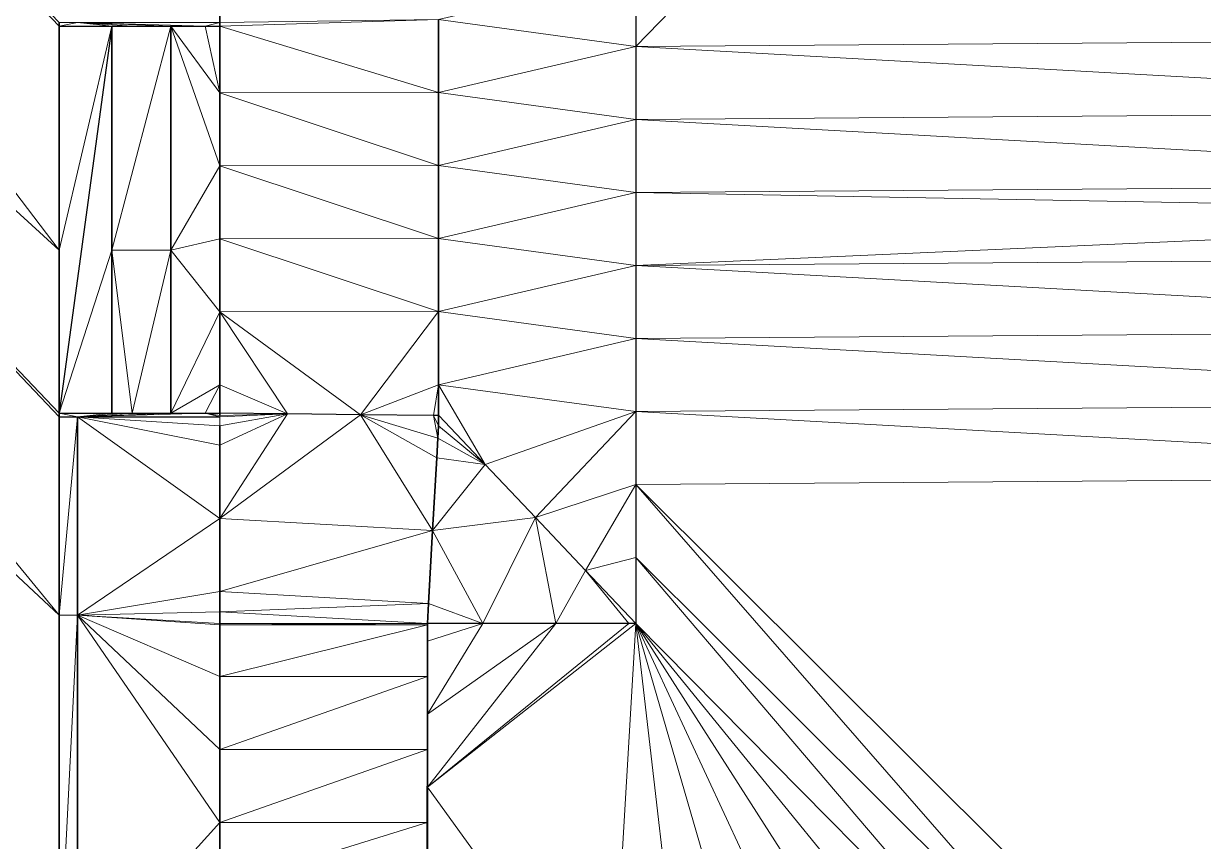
# Model space of a CAD drawing. Header units: metres. Extents: x 246428 to 246884, y 7418966 to 7419490.
# Drawn here: x 246715.28 to 246731.44, y 7419344.11 to 7419355.31 of the extents above; entities that cross this region are included whole.
import ezdxf

# ---------------------------------------------------------------- set-up
doc = ezdxf.new("R2010")
doc.units = ezdxf.units.M
doc.linetypes.add('blank name', pattern=[0])
doc.linetypes.add('HIDDEN', pattern=[9.525, 6.35, -3.175])
doc.layers.add('_12D_UNMAPPED', color=7, linetype='Continuous')
doc.layers.add('GRADELINES', color=250, linetype='HIDDEN', lineweight=25)
doc.layers.add('MISC_PATHS', color=7, linetype='Continuous', lineweight=35)
for name, color, linetype, lineweight, true_color in [('KERB_BACK', 7, 'Continuous', 35, 0x5fd2ff), ('KERB_LINE', 7, 'Continuous', 18, 0xb9b9b9), ('KERB_TOP', 7, 'Continuous', 18, 0xb9b9b9), ('STRUCTURE_RETAINING_WALL', 7, 'Continuous', 35, 0xeb00a5)]:
    doc.layers.add(name, color=color, linetype=linetype, lineweight=lineweight, true_color=true_color)

msp = doc.modelspace()

# ---------------------------------------------------------------- linework, layer by layer
at = {"layer": '_12D_UNMAPPED', "color": 3, "linetype": 'blank name', "lineweight": 0}
for points in [[(246715.767, 7419328.055, 34.725), (246622.898, 7419318.666, 34.002), (246669.359, 7419367.205, 34.673)], [(246672.065, 7419367.205, 34.692), (246715.767, 7419328.055, 34.725), (246669.359, 7419367.205, 34.673)], [(246715.767, 7419328.055, 34.725), (246672.065, 7419367.205, 34.692), (246674.359, 7419367.205, 34.709)], [(246715.767, 7419328.055, 34.725), (246672.065, 7419367.205, 34.692), (246672.065, 7419367.205, 34.692)], [(246715.767, 7419328.055, 34.725), (246674.359, 7419367.205, 34.709), (246679.359, 7419367.205, 34.744)], [(246715.767, 7419332.007, 34.753), (246715.767, 7419328.055, 34.725), (246679.359, 7419367.205, 34.744)], [(246715.767, 7419332.078, 34.753), (246715.767, 7419332.007, 34.753), (246679.359, 7419367.205, 34.744)], [(246715.767, 7419332.078, 34.753), (246715.767, 7419332.078, 34.753), (246679.359, 7419367.205, 34.744)], [(246684.359, 7419367.205, 34.779), (246715.767, 7419332.205, 34.754), (246679.359, 7419367.205, 34.744)], [(246715.767, 7419332.205, 34.754), (246715.767, 7419332.078, 34.753), (246679.359, 7419367.205, 34.744)], [(246684.359, 7419367.205, 34.779), (246715.767, 7419337.205, 34.789), (246715.767, 7419332.205, 34.754)], [(246684.359, 7419367.205, 34.779), (246715.767, 7419337.876, 34.794), (246715.767, 7419337.876, 34.794)], [(246684.359, 7419367.205, 34.779), (246715.767, 7419337.876, 34.794), (246715.767, 7419337.826, 34.794)], [(246715.767, 7419337.876, 34.794), (246684.359, 7419367.205, 34.779), (246689.359, 7419367.205, 34.815)], [(246684.359, 7419367.205, 34.779), (246715.767, 7419337.826, 34.794), (246715.767, 7419337.826, 34.794)], [(246684.359, 7419367.205, 34.779), (246715.767, 7419337.826, 34.794), (246715.767, 7419337.205, 34.789)], [(246715.767, 7419342.205, 34.825), (246689.359, 7419367.205, 34.815), (246694.359, 7419367.205, 34.85)], [(246715.767, 7419341.526, 34.82), (246715.767, 7419341.526, 34.82), (246689.359, 7419367.205, 34.815)], [(246715.767, 7419342.205, 34.825), (246715.767, 7419341.526, 34.82), (246689.359, 7419367.205, 34.815)], [(246715.767, 7419341.526, 34.82), (246715.767, 7419341.476, 34.82), (246689.359, 7419367.205, 34.815)], [(246715.767, 7419341.476, 34.82), (246715.767, 7419341.476, 34.82), (246689.359, 7419367.205, 34.815)], [(246715.767, 7419341.476, 34.82), (246715.767, 7419337.876, 34.794), (246689.359, 7419367.205, 34.815)], [(246715.767, 7419347.205, 34.86), (246715.767, 7419342.205, 34.825), (246694.359, 7419367.205, 34.85)], [(246699.359, 7419367.205, 34.885), (246715.767, 7419347.205, 34.86), (246694.359, 7419367.205, 34.85)], [(246715.767, 7419352.205, 34.895), (246699.359, 7419367.205, 34.885), (246704.359, 7419367.205, 34.921)], [(246699.359, 7419367.205, 34.885), (246715.767, 7419352.205, 34.895), (246715.767, 7419349.969, 34.88)], [(246699.359, 7419367.205, 34.885), (246715.767, 7419349.969, 34.88), (246715.767, 7419349.969, 34.88)], [(246699.359, 7419367.205, 34.885), (246715.767, 7419349.969, 34.88), (246715.767, 7419349.919, 34.879)], [(246699.359, 7419367.205, 34.885), (246715.767, 7419349.919, 34.879), (246715.767, 7419349.919, 34.879)], [(246699.359, 7419367.205, 34.885), (246715.767, 7419349.919, 34.879), (246715.767, 7419347.205, 34.86)], [(246715.767, 7419355.269, 34.917), (246715.767, 7419355.269, 34.917), (246704.359, 7419367.205, 34.921)], [(246715.767, 7419355.269, 34.917), (246715.767, 7419352.205, 34.895), (246704.359, 7419367.205, 34.921)], [(246715.767, 7419355.319, 34.917), (246715.767, 7419355.269, 34.917), (246704.359, 7419367.205, 34.921)], [(246739.566, 7419355.111, 35.67), (246723.667, 7419354.992, 35.67), (246731.739, 7419363.293, 35.67)], [(246723.667, 7419354.992, 35.67), (246723.667, 7419355.992, 35.67), (246731.739, 7419363.293, 35.67)], [(246720.966, 7419355.361, 35.632), (246723.667, 7419355.992, 35.67), (246723.667, 7419354.992, 35.67)], [(246720.966, 7419355.361, 35.632), (246720.966, 7419354.361, 35.631), (246717.967, 7419355.269, 35.572)], [(246720.966, 7419355.361, 35.632), (246717.967, 7419355.269, 35.572), (246717.967, 7419355.319, 35.572)], [(246720.966, 7419354.361, 35.631), (246720.966, 7419355.361, 35.632), (246723.667, 7419354.992, 35.67)], [(246715.767, 7419355.269, 34.917), (246715.767, 7419355.319, 34.917), (246715.768, 7419355.319, 35.417)], [(246716.487, 7419355.269, 34.917), (246715.767, 7419355.269, 34.917), (246716.018, 7419355.319, 35.417)], [(246715.767, 7419355.269, 34.917), (246715.768, 7419355.319, 35.417), (246716.018, 7419355.319, 35.417)], [(246715.767, 7419349.969, 34.88), (246715.767, 7419352.205, 34.895), (246716.487, 7419355.269, 34.917)], [(246715.767, 7419349.969, 34.88), (246716.487, 7419355.269, 34.917), (246716.487, 7419352.205, 34.904)], [(246715.767, 7419352.205, 34.895), (246715.767, 7419355.269, 34.917), (246716.487, 7419355.269, 34.917)], [(246715.767, 7419355.269, 34.917), (246715.767, 7419355.269, 34.917), (246716.487, 7419355.269, 34.917)], [(246715.767, 7419349.969, 34.88), (246715.767, 7419349.969, 34.88), (246716.487, 7419355.269, 34.917)], [(246716.487, 7419355.269, 34.917), (246715.767, 7419355.269, 34.917), (246716.487, 7419355.269, 34.917)], [(246717.297, 7419355.269, 35.558), (246716.018, 7419355.319, 35.417), (246717.767, 7419355.269, 35.568)], [(246716.487, 7419355.269, 34.917), (246716.018, 7419355.319, 35.417), (246716.767, 7419355.269, 35.139)], [(246716.767, 7419355.269, 35.139), (246716.018, 7419355.319, 35.417), (246717.297, 7419355.269, 35.558)], [(246717.767, 7419355.269, 35.568), (246716.018, 7419355.319, 35.417), (246717.967, 7419355.319, 35.572)], [(246716.487, 7419355.269, 34.917), (246716.487, 7419355.269, 34.917), (246716.767, 7419355.269, 35.139)], [(246717.297, 7419355.269, 35.558), (246716.487, 7419355.269, 34.917), (246716.767, 7419355.269, 35.139)], [(246716.487, 7419352.205, 34.904), (246716.487, 7419355.269, 34.917), (246717.297, 7419355.269, 35.558)], [(246717.297, 7419352.205, 35.558), (246716.487, 7419352.205, 34.904), (246717.297, 7419355.269, 35.558)], [(246717.297, 7419355.269, 35.558), (246716.767, 7419355.269, 35.139), (246717.297, 7419355.269, 35.558)], [(246717.297, 7419355.269, 35.558), (246717.967, 7419354.36, 35.572), (246717.967, 7419353.36, 35.571)], [(246717.297, 7419355.269, 35.558), (246717.297, 7419355.269, 35.558), (246717.767, 7419355.269, 35.568)], [(246717.297, 7419355.269, 35.558), (246717.967, 7419353.36, 35.571), (246717.297, 7419352.205, 35.558)], [(246717.967, 7419354.36, 35.572), (246717.297, 7419355.269, 35.558), (246717.767, 7419355.269, 35.568)], [(246717.967, 7419355.269, 35.572), (246717.767, 7419355.269, 35.568), (246717.967, 7419355.319, 35.572)], [(246717.967, 7419354.36, 35.572), (246717.767, 7419355.269, 35.568), (246717.967, 7419355.269, 35.572)], [(246720.966, 7419354.361, 35.631), (246717.967, 7419354.36, 35.572), (246717.967, 7419355.269, 35.572)], [(246739.568, 7419354.111, 35.67), (246723.667, 7419354.992, 35.67), (246739.566, 7419355.111, 35.67)], [(246720.966, 7419354.361, 35.631), (246723.667, 7419354.992, 35.67), (246723.667, 7419353.992, 35.67)], [(246723.667, 7419353.992, 35.67), (246723.667, 7419354.992, 35.67), (246739.568, 7419354.111, 35.67)], [(246720.966, 7419354.361, 35.631), (246720.966, 7419353.361, 35.631), (246717.967, 7419354.36, 35.572)], [(246717.967, 7419354.36, 35.572), (246720.966, 7419353.361, 35.631), (246717.967, 7419353.36, 35.571)], [(246720.966, 7419353.361, 35.631), (246720.966, 7419354.361, 35.631), (246723.667, 7419353.992, 35.67)], [(246739.569, 7419353.111, 35.67), (246723.667, 7419353.992, 35.67), (246739.568, 7419354.111, 35.67)], [(246720.966, 7419353.361, 35.631), (246723.667, 7419353.992, 35.67), (246723.667, 7419352.992, 35.67)], [(246723.667, 7419352.992, 35.67), (246723.667, 7419353.992, 35.67), (246739.569, 7419353.111, 35.67)], [(246717.297, 7419352.205, 35.558), (246717.967, 7419353.36, 35.571), (246717.967, 7419352.36, 35.571)], [(246720.966, 7419353.361, 35.631), (246720.966, 7419352.361, 35.631), (246717.967, 7419353.36, 35.571)], [(246717.967, 7419353.36, 35.571), (246720.966, 7419352.361, 35.631), (246717.967, 7419352.36, 35.571)], [(246720.966, 7419352.361, 35.631), (246720.966, 7419353.361, 35.631), (246723.667, 7419352.992, 35.67)], [(246723.667, 7419352.992, 35.67), (246739.569, 7419353.111, 35.67), (246739.569, 7419352.699, 35.67)], [(246720.966, 7419352.361, 35.631), (246723.667, 7419352.992, 35.67), (246723.667, 7419351.992, 35.67)], [(246723.667, 7419351.992, 35.67), (246723.667, 7419352.992, 35.67), (246739.569, 7419352.699, 35.67)], [(246739.57, 7419352.111, 35.67), (246723.667, 7419351.992, 35.67), (246739.569, 7419352.699, 35.67)], [(246717.297, 7419352.205, 35.558), (246717.967, 7419352.36, 35.571), (246717.967, 7419351.36, 35.571)], [(246720.966, 7419352.361, 35.631), (246720.966, 7419351.361, 35.631), (246717.967, 7419352.36, 35.571)], [(246717.967, 7419352.36, 35.571), (246720.966, 7419351.361, 35.631), (246717.967, 7419351.36, 35.571)], [(246720.966, 7419351.361, 35.631), (246720.966, 7419352.361, 35.631), (246723.667, 7419351.992, 35.67)], [(246715.767, 7419349.969, 34.88), (246716.487, 7419352.205, 34.904), (246716.487, 7419349.969, 34.894)], [(246716.487, 7419349.969, 34.894), (246716.487, 7419352.205, 34.904), (246716.767, 7419349.969, 35.124)], [(246716.487, 7419352.205, 34.904), (246717.297, 7419352.205, 35.558), (246716.767, 7419349.969, 35.124)], [(246717.297, 7419352.205, 35.558), (246717.297, 7419349.969, 35.558), (246716.767, 7419349.969, 35.124)], [(246717.297, 7419349.969, 35.558), (246717.297, 7419352.205, 35.558), (246717.967, 7419351.36, 35.571)], [(246720.966, 7419351.361, 35.631), (246723.667, 7419351.992, 35.67), (246723.667, 7419350.992, 35.67)], [(246739.571, 7419351.111, 35.67), (246723.667, 7419351.992, 35.67), (246739.57, 7419352.111, 35.67)], [(246723.667, 7419350.992, 35.67), (246723.667, 7419351.992, 35.67), (246739.571, 7419351.111, 35.67)], [(246717.297, 7419349.969, 35.558), (246717.967, 7419351.36, 35.571), (246717.967, 7419350.36, 35.571)], [(246717.967, 7419351.36, 35.571), (246720.966, 7419351.361, 35.631), (246719.894, 7419349.95, 35.61)], [(246717.967, 7419351.36, 35.571), (246719.894, 7419349.95, 35.61), (246718.894, 7419349.96, 35.59)], [(246717.967, 7419350.36, 35.571), (246717.967, 7419351.36, 35.571), (246718.894, 7419349.96, 35.59)], [(246720.966, 7419351.361, 35.631), (246720.966, 7419350.361, 35.631), (246719.894, 7419349.95, 35.61)], [(246720.966, 7419350.361, 35.631), (246720.966, 7419351.361, 35.631), (246723.667, 7419350.992, 35.67)], [(246720.966, 7419350.361, 35.631), (246723.667, 7419350.992, 35.67), (246723.667, 7419349.992, 35.67)], [(246739.572, 7419350.111, 35.67), (246723.667, 7419350.992, 35.67), (246739.571, 7419351.111, 35.67)], [(246723.667, 7419349.992, 35.67), (246723.667, 7419350.992, 35.67), (246739.572, 7419350.111, 35.67)], [(246717.297, 7419349.969, 35.558), (246717.967, 7419350.36, 35.571), (246717.767, 7419349.969, 35.567)], [(246717.967, 7419349.969, 35.571), (246717.767, 7419349.969, 35.567), (246717.967, 7419350.36, 35.571)], [(246717.967, 7419350.36, 35.571), (246718.894, 7419349.96, 35.59), (246717.967, 7419349.969, 35.571)], [(246720.966, 7419350.361, 35.631), (246720.894, 7419349.94, 35.629), (246719.894, 7419349.95, 35.61)], [(246720.966, 7419350.361, 35.631), (246720.966, 7419349.939, 35.631), (246720.894, 7419349.94, 35.629)], [(246720.966, 7419350.361, 35.631), (246723.667, 7419349.992, 35.67), (246721.604, 7419349.266, 35.64)], [(246720.966, 7419349.939, 35.631), (246720.966, 7419350.361, 35.631), (246720.967, 7419349.939, 35.631)], [(246720.966, 7419350.361, 35.631), (246721.604, 7419349.266, 35.64), (246720.967, 7419349.939, 35.631)], [(246739.573, 7419349.111, 35.67), (246723.667, 7419349.992, 35.67), (246739.572, 7419350.111, 35.67)], [(246715.767, 7419349.969, 34.88), (246716.487, 7419349.969, 34.894), (246716.487, 7419349.969, 34.894)], [(246715.768, 7419349.919, 35.379), (246715.767, 7419349.969, 34.88), (246716.018, 7419349.919, 35.379)], [(246715.767, 7419349.919, 34.879), (246715.767, 7419349.969, 34.88), (246715.768, 7419349.919, 35.379)], [(246716.018, 7419349.919, 35.379), (246715.767, 7419349.969, 34.88), (246716.487, 7419349.969, 34.894)], [(246715.767, 7419347.205, 34.86), (246715.767, 7419349.919, 34.879), (246715.768, 7419349.919, 35.379)], [(246715.767, 7419349.919, 34.879), (246715.767, 7419349.919, 34.879), (246715.768, 7419349.919, 35.379)], [(246715.767, 7419347.205, 34.86), (246715.768, 7419349.919, 35.379), (246715.768, 7419347.205, 35.36)], [(246715.768, 7419347.205, 35.36), (246716.018, 7419349.919, 35.379), (246716.018, 7419347.205, 35.36)], [(246715.768, 7419347.205, 35.36), (246715.768, 7419349.919, 35.379), (246716.018, 7419349.919, 35.379)], [(246717.297, 7419349.969, 35.558), (246716.018, 7419349.919, 35.379), (246716.767, 7419349.969, 35.124)], [(246716.767, 7419349.969, 35.124), (246716.018, 7419349.919, 35.379), (246716.487, 7419349.969, 34.894)], [(246717.767, 7419349.969, 35.567), (246716.018, 7419349.919, 35.379), (246717.297, 7419349.969, 35.558)], [(246717.967, 7419349.919, 35.575), (246716.018, 7419349.919, 35.379), (246717.767, 7419349.969, 35.567)], [(246717.967, 7419349.798, 35.575), (246717.967, 7419349.531, 35.579), (246716.018, 7419349.919, 35.379)], [(246717.967, 7419349.531, 35.579), (246717.967, 7419348.529, 35.594), (246716.018, 7419349.919, 35.379)], [(246717.967, 7419349.798, 35.575), (246716.018, 7419349.919, 35.379), (246717.967, 7419349.919, 35.575)], [(246717.967, 7419348.529, 35.594), (246716.018, 7419347.205, 35.36), (246716.018, 7419349.919, 35.379)], [(246716.487, 7419349.969, 34.894), (246716.487, 7419349.969, 34.894), (246716.767, 7419349.969, 35.124)], [(246716.767, 7419349.969, 35.124), (246717.297, 7419349.969, 35.558), (246717.297, 7419349.969, 35.558)], [(246717.297, 7419349.969, 35.558), (246717.297, 7419349.969, 35.558), (246717.767, 7419349.969, 35.567)], [(246717.967, 7419349.969, 35.571), (246717.967, 7419349.939, 35.571), (246717.767, 7419349.969, 35.567)], [(246717.767, 7419349.969, 35.567), (246717.967, 7419349.939, 35.571), (246717.967, 7419349.919, 35.575)], [(246717.967, 7419349.939, 35.571), (246717.967, 7419349.939, 35.571), (246717.767, 7419349.969, 35.567)], [(246717.967, 7419349.969, 35.571), (246717.767, 7419349.969, 35.567), (246717.967, 7419349.969, 35.571)], [(246718.894, 7419349.96, 35.59), (246717.967, 7419349.969, 35.571), (246717.967, 7419349.969, 35.571)], [(246718.894, 7419349.96, 35.59), (246717.967, 7419349.939, 35.571), (246717.967, 7419349.969, 35.571)], [(246719.894, 7419349.95, 35.61), (246717.967, 7419348.529, 35.594), (246718.894, 7419349.96, 35.59)], [(246717.967, 7419348.529, 35.594), (246717.967, 7419349.531, 35.579), (246718.894, 7419349.96, 35.59)], [(246717.967, 7419349.531, 35.579), (246717.967, 7419349.798, 35.575), (246718.894, 7419349.96, 35.59)], [(246717.967, 7419349.939, 35.571), (246717.967, 7419349.939, 35.571), (246718.894, 7419349.96, 35.59)], [(246717.967, 7419349.939, 35.571), (246718.894, 7419349.96, 35.59), (246717.967, 7419349.919, 35.575)], [(246718.894, 7419349.96, 35.59), (246717.967, 7419349.798, 35.575), (246717.967, 7419349.919, 35.575)], [(246720.884, 7419348.363, 35.652), (246717.967, 7419348.529, 35.594), (246719.894, 7419349.95, 35.61)], [(246720.941, 7419349.361, 35.639), (246720.884, 7419348.363, 35.652), (246719.894, 7419349.95, 35.61)], [(246720.957, 7419349.627, 35.635), (246720.941, 7419349.361, 35.639), (246719.894, 7419349.95, 35.61)], [(246720.894, 7419349.94, 35.629), (246720.957, 7419349.627, 35.635), (246719.894, 7419349.95, 35.61)], [(246720.957, 7419349.627, 35.635), (246720.957, 7419349.627, 35.635), (246719.894, 7419349.95, 35.61)], [(246720.966, 7419349.798, 35.633), (246720.957, 7419349.627, 35.635), (246720.894, 7419349.94, 35.629)], [(246720.966, 7419349.939, 35.631), (246720.966, 7419349.939, 35.631), (246720.894, 7419349.94, 35.629)], [(246720.966, 7419349.939, 35.631), (246720.966, 7419349.798, 35.633), (246720.894, 7419349.94, 35.629)], [(246720.966, 7419349.939, 35.631), (246720.966, 7419349.939, 35.631), (246720.894, 7419349.94, 35.629)], [(246720.966, 7419349.939, 35.631), (246720.967, 7419349.939, 35.631), (246720.966, 7419349.798, 35.633)], [(246720.966, 7419349.939, 35.631), (246720.966, 7419349.939, 35.631), (246720.967, 7419349.939, 35.631)], [(246720.966, 7419349.939, 35.631), (246720.966, 7419349.939, 35.631), (246720.967, 7419349.939, 35.631)], [(246721.604, 7419349.266, 35.64), (246720.966, 7419349.798, 35.633), (246720.967, 7419349.939, 35.631)], [(246723.667, 7419349.992, 35.67), (246722.292, 7419348.54, 35.65), (246721.604, 7419349.266, 35.64)], [(246723.667, 7419349.992, 35.67), (246723.667, 7419348.992, 35.67), (246722.292, 7419348.54, 35.65)], [(246723.667, 7419348.992, 35.67), (246723.667, 7419349.992, 35.67), (246739.573, 7419349.111, 35.67)], [(246720.957, 7419349.627, 35.635), (246720.966, 7419349.798, 35.633), (246721.604, 7419349.266, 35.64)], [(246720.941, 7419349.361, 35.639), (246720.957, 7419349.627, 35.635), (246721.604, 7419349.266, 35.64)], [(246720.957, 7419349.627, 35.635), (246720.957, 7419349.627, 35.635), (246721.604, 7419349.266, 35.64)], [(246720.884, 7419348.363, 35.652), (246720.941, 7419349.361, 35.639), (246721.604, 7419349.266, 35.64)], [(246722.292, 7419348.54, 35.65), (246720.884, 7419348.363, 35.652), (246721.604, 7419349.266, 35.64)], [(246731.329, 7419341.364, 35.67), (246723.667, 7419348.992, 35.67), (246739.573, 7419349.111, 35.67)], [(246732.329, 7419341.364, 35.67), (246731.329, 7419341.364, 35.67), (246739.573, 7419349.111, 35.67)], [(246723.667, 7419348.992, 35.67), (246722.98, 7419347.814, 35.66), (246722.292, 7419348.54, 35.65)], [(246723.667, 7419348.992, 35.67), (246723.667, 7419347.992, 35.67), (246722.98, 7419347.814, 35.66)], [(246731.329, 7419341.364, 35.67), (246730.329, 7419341.364, 35.67), (246723.667, 7419348.992, 35.67)], [(246723.667, 7419348.992, 35.67), (246730.329, 7419341.364, 35.67), (246723.667, 7419347.992, 35.67)], [(246716.018, 7419347.205, 35.36), (246717.967, 7419348.529, 35.594), (246717.967, 7419347.528, 35.609)], [(246717.967, 7419348.529, 35.594), (246720.884, 7419348.363, 35.652), (246717.967, 7419347.528, 35.609)], [(246721.572, 7419347.088, 35.67), (246720.884, 7419348.363, 35.652), (246722.292, 7419348.54, 35.65)], [(246722.572, 7419347.088, 35.67), (246721.572, 7419347.088, 35.67), (246722.292, 7419348.54, 35.65)], [(246722.98, 7419347.814, 35.66), (246722.572, 7419347.088, 35.67), (246722.292, 7419348.54, 35.65)], [(246720.884, 7419348.363, 35.652), (246720.827, 7419347.365, 35.666), (246717.967, 7419347.528, 35.609)], [(246720.827, 7419347.365, 35.666), (246720.884, 7419348.363, 35.652), (246721.572, 7419347.088, 35.67)], [(246723.667, 7419347.992, 35.67), (246723.667, 7419347.088, 35.67), (246722.98, 7419347.814, 35.66)], [(246723.667, 7419347.992, 35.67), (246729.329, 7419341.364, 35.67), (246723.667, 7419347.088, 35.67)], [(246723.667, 7419347.992, 35.67), (246730.329, 7419341.364, 35.67), (246729.329, 7419341.364, 35.67)], [(246723.572, 7419347.088, 35.67), (246722.572, 7419347.088, 35.67), (246722.98, 7419347.814, 35.66)], [(246722.98, 7419347.814, 35.66), (246723.667, 7419347.088, 35.67), (246723.572, 7419347.088, 35.67)], [(246716.018, 7419347.205, 35.36), (246717.967, 7419347.528, 35.609), (246717.967, 7419347.25, 35.613)], [(246717.967, 7419347.528, 35.609), (246720.827, 7419347.365, 35.666), (246717.967, 7419347.25, 35.613)], [(246720.827, 7419347.365, 35.666), (246720.812, 7419347.088, 35.67), (246717.967, 7419347.25, 35.613)], [(246720.812, 7419347.088, 35.67), (246720.827, 7419347.365, 35.666), (246720.813, 7419347.088, 35.67)], [(246720.827, 7419347.365, 35.666), (246721.572, 7419347.088, 35.67), (246720.813, 7419347.088, 35.67)], [(246715.768, 7419342.205, 35.325), (246715.767, 7419342.205, 34.825), (246715.768, 7419347.205, 35.36)], [(246715.767, 7419342.205, 34.825), (246715.767, 7419347.205, 34.86), (246715.768, 7419347.205, 35.36)], [(246715.768, 7419342.205, 35.325), (246715.768, 7419347.205, 35.36), (246716.018, 7419347.205, 35.36)], [(246716.018, 7419342.205, 35.325), (246715.768, 7419342.205, 35.325), (246716.018, 7419347.205, 35.36)], [(246716.018, 7419347.205, 35.36), (246717.967, 7419347.25, 35.613), (246717.967, 7419347.088, 35.613)], [(246716.018, 7419347.205, 35.36), (246717.967, 7419346.365, 35.613), (246717.967, 7419345.365, 35.613)], [(246717.967, 7419344.365, 35.613), (246716.018, 7419342.205, 35.325), (246716.018, 7419347.205, 35.36)], [(246716.018, 7419347.205, 35.36), (246717.967, 7419347.088, 35.613), (246717.967, 7419347.074, 35.613)], [(246716.018, 7419347.205, 35.36), (246717.967, 7419347.074, 35.613), (246717.967, 7419346.365, 35.613)], [(246717.967, 7419344.365, 35.613), (246716.018, 7419347.205, 35.36), (246717.967, 7419345.365, 35.613)], [(246717.967, 7419347.25, 35.613), (246720.812, 7419347.088, 35.67), (246717.967, 7419347.088, 35.613)], [(246720.812, 7419347.088, 35.67), (246720.812, 7419347.074, 35.67), (246717.967, 7419347.074, 35.613)], [(246717.967, 7419347.088, 35.613), (246720.812, 7419347.088, 35.67), (246717.967, 7419347.074, 35.613)], [(246717.967, 7419346.365, 35.613), (246717.967, 7419347.074, 35.613), (246720.812, 7419347.074, 35.67)], [(246720.812, 7419346.365, 35.67), (246717.967, 7419346.365, 35.613), (246720.812, 7419347.074, 35.67)], [(246720.812, 7419347.074, 35.67), (246720.812, 7419347.088, 35.67), (246720.813, 7419347.088, 35.67)], [(246720.812, 7419347.074, 35.67), (246720.813, 7419347.088, 35.67), (246720.813, 7419346.847, 35.67)], [(246720.812, 7419346.365, 35.67), (246720.812, 7419347.074, 35.67), (246720.813, 7419346.847, 35.67)], [(246723.667, 7419347.088, 35.67), (246723.329, 7419341.364, 35.67), (246720.813, 7419344.847, 35.67)], [(246721.572, 7419347.088, 35.67), (246720.813, 7419346.847, 35.67), (246720.813, 7419347.088, 35.67)], [(246721.572, 7419347.088, 35.67), (246720.813, 7419345.847, 35.67), (246720.813, 7419346.847, 35.67)], [(246721.572, 7419347.088, 35.67), (246722.572, 7419347.088, 35.67), (246720.813, 7419345.847, 35.67)], [(246722.572, 7419347.088, 35.67), (246720.813, 7419344.847, 35.67), (246720.813, 7419345.847, 35.67)], [(246722.572, 7419347.088, 35.67), (246723.572, 7419347.088, 35.67), (246720.813, 7419344.847, 35.67)], [(246723.572, 7419347.088, 35.67), (246723.667, 7419347.088, 35.67), (246720.813, 7419344.847, 35.67)], [(246724.329, 7419341.364, 35.67), (246723.329, 7419341.364, 35.67), (246723.667, 7419347.088, 35.67)], [(246727.329, 7419341.364, 35.67), (246726.329, 7419341.364, 35.67), (246723.667, 7419347.088, 35.67)], [(246728.329, 7419341.364, 35.67), (246727.329, 7419341.364, 35.67), (246723.667, 7419347.088, 35.67)], [(246729.329, 7419341.364, 35.67), (246728.329, 7419341.364, 35.67), (246723.667, 7419347.088, 35.67)], [(246726.329, 7419341.364, 35.67), (246725.329, 7419341.364, 35.67), (246723.667, 7419347.088, 35.67)], [(246725.329, 7419341.364, 35.67), (246724.329, 7419341.364, 35.67), (246723.667, 7419347.088, 35.67)], [(246720.812, 7419346.365, 35.67), (246720.813, 7419346.847, 35.67), (246720.813, 7419345.847, 35.67)], [(246717.967, 7419345.365, 35.613), (246717.967, 7419346.365, 35.613), (246720.812, 7419346.365, 35.67)], [(246720.812, 7419345.365, 35.67), (246717.967, 7419345.365, 35.613), (246720.812, 7419346.365, 35.67)], [(246720.812, 7419345.365, 35.67), (246720.812, 7419346.365, 35.67), (246720.813, 7419345.847, 35.67)], [(246720.812, 7419345.365, 35.67), (246720.813, 7419345.847, 35.67), (246720.813, 7419344.847, 35.67)], [(246717.967, 7419344.365, 35.613), (246717.967, 7419345.365, 35.613), (246720.812, 7419345.365, 35.67)], [(246720.811, 7419344.365, 35.67), (246717.967, 7419344.365, 35.613), (246720.812, 7419345.365, 35.67)], [(246720.811, 7419344.365, 35.67), (246720.812, 7419345.365, 35.67), (246720.813, 7419344.847, 35.67)], [(246720.811, 7419344.365, 35.67), (246720.813, 7419344.847, 35.67), (246720.813, 7419343.847, 35.67)], [(246723.329, 7419341.364, 35.67), (246720.813, 7419343.847, 35.67), (246720.813, 7419344.847, 35.67)], [(246716.018, 7419342.205, 35.325), (246717.967, 7419344.365, 35.613), (246717.967, 7419343.482, 35.613)], [(246720.811, 7419343.482, 35.67), (246717.967, 7419343.482, 35.613), (246720.811, 7419344.365, 35.67)], [(246717.967, 7419343.482, 35.613), (246717.967, 7419344.365, 35.613), (246720.811, 7419344.365, 35.67)], [(246720.811, 7419343.482, 35.67), (246720.811, 7419344.365, 35.67), (246720.813, 7419343.847, 35.67)]]:
    msp.add_3dface(points, dxfattribs=at)
at = {"layer": 'GRADELINES'}
for points in [[(246723.667, 7419355.992, 35.67), (246723.667, 7419354.992, 35.67), (246723.667, 7419353.992, 35.67), (246723.667, 7419352.992, 35.67), (246723.667, 7419351.992, 35.67), (246723.667, 7419350.992, 35.67), (246723.667, 7419349.992, 35.67), (246723.667, 7419348.992, 35.67), (246723.667, 7419347.992, 35.67), (246723.667, 7419347.088, 35.67), (246723.667, 7419347.088, 35.67), (246723.572, 7419347.088, 35.67), (246722.572, 7419347.088, 35.67), (246721.572, 7419347.088, 35.67), (246720.813, 7419347.088, 35.67), (246720.813, 7419347.088, 35.67), (246720.813, 7419346.847, 35.67), (246720.813, 7419345.847, 35.67), (246720.813, 7419344.847, 35.67), (246720.813, 7419343.847, 35.67)], [(246715.767, 7419355.269, 34.917), (246716.487, 7419355.269, 34.917), (246716.487, 7419355.269, 34.917), (246716.767, 7419355.269, 35.139), (246717.297, 7419355.269, 35.558), (246717.297, 7419355.269, 35.558), (246717.767, 7419355.269, 35.568), (246717.967, 7419355.269, 35.572)], [(246716.487, 7419355.269, 34.917), (246715.767, 7419349.969, 34.88)], [(246715.767, 7419349.969, 34.88), (246716.487, 7419349.969, 34.894), (246716.487, 7419349.969, 34.894), (246716.767, 7419349.969, 35.124), (246717.297, 7419349.969, 35.558), (246717.297, 7419349.969, 35.558), (246717.767, 7419349.969, 35.567), (246717.967, 7419349.969, 35.571)], [(246715.767, 7419349.919, 34.879), (246715.768, 7419349.919, 35.379), (246716.018, 7419349.919, 35.379), (246717.967, 7419349.919, 35.575)], [(246723.667, 7419347.088, 35.67), (246722.98, 7419347.814, 35.66), (246722.292, 7419348.54, 35.65), (246721.604, 7419349.266, 35.64), (246720.967, 7419349.939, 35.631), (246720.967, 7419349.939, 35.631), (246720.966, 7419349.939, 35.631), (246720.966, 7419349.939, 35.631), (246720.894, 7419349.94, 35.629), (246719.894, 7419349.95, 35.61), (246718.894, 7419349.96, 35.59), (246717.967, 7419349.969, 35.571)]]:
    msp.add_polyline3d(points, dxfattribs=at)
at = {"layer": 'KERB_BACK'}
msp.add_polyline3d([(246715.767, 7419355.319, 34.917), (246715.767, 7419355.269, 34.917), (246715.767, 7419355.269, 34.917), (246715.767, 7419352.205, 34.895), (246715.767, 7419349.969, 34.88), (246715.767, 7419349.969, 34.88), (246715.767, 7419349.919, 34.879), (246715.767, 7419349.919, 34.879), (246715.767, 7419347.205, 34.86), (246715.767, 7419342.205, 34.825)], dxfattribs=at)
at = {"layer": 'KERB_LINE'}
msp.add_polyline3d([(246715.767, 7419355.319, 34.917), (246715.767, 7419355.269, 34.917), (246715.767, 7419355.269, 34.917), (246715.767, 7419352.205, 34.895), (246715.767, 7419349.969, 34.88), (246715.767, 7419349.969, 34.88), (246715.767, 7419349.919, 34.879), (246715.767, 7419349.919, 34.879), (246715.767, 7419347.205, 34.86), (246715.767, 7419342.205, 34.825)], dxfattribs=at)
at = {"layer": 'KERB_TOP'}
msp.add_polyline3d([(246715.767, 7419355.319, 34.917), (246715.767, 7419355.269, 34.917), (246715.767, 7419355.269, 34.917), (246715.767, 7419352.205, 34.895), (246715.767, 7419349.969, 34.88), (246715.767, 7419349.969, 34.88), (246715.767, 7419349.919, 34.879), (246715.767, 7419349.919, 34.879), (246715.767, 7419347.205, 34.86), (246715.767, 7419342.205, 34.825)], dxfattribs=at)
at = {"layer": 'MISC_PATHS'}
for points in [[(246717.967, 7419364.624, 35.414), (246717.967, 7419364.36, 35.423), (246717.967, 7419363.36, 35.453), (246717.967, 7419362.624, 35.476), (246717.967, 7419362.624, 35.476), (246717.967, 7419362.36, 35.488), (246717.967, 7419361.36, 35.534), (246717.967, 7419360.36, 35.58), (246717.967, 7419359.704, 35.61), (246717.967, 7419359.36, 35.605), (246717.967, 7419358.36, 35.591), (246717.967, 7419357.36, 35.577), (246717.967, 7419357.004, 35.572), (246717.967, 7419356.36, 35.572), (246717.967, 7419355.36, 35.572), (246717.967, 7419354.36, 35.572), (246717.967, 7419353.36, 35.571), (246717.967, 7419352.36, 35.571), (246717.967, 7419351.36, 35.571), (246717.967, 7419350.36, 35.571), (246717.967, 7419349.939, 35.571), (246717.967, 7419349.939, 35.571)], [(246720.966, 7419355.361, 35.632), (246720.966, 7419354.361, 35.631), (246720.966, 7419353.361, 35.631), (246720.966, 7419352.361, 35.631), (246720.966, 7419351.361, 35.631), (246720.966, 7419350.361, 35.631), (246720.966, 7419349.939, 35.631), (246720.966, 7419349.939, 35.631), (246720.966, 7419349.939, 35.631), (246720.966, 7419349.798, 35.633), (246720.966, 7419349.798, 35.633), (246720.957, 7419349.627, 35.635), (246720.957, 7419349.627, 35.635), (246720.941, 7419349.361, 35.639), (246720.884, 7419348.363, 35.652), (246720.827, 7419347.365, 35.666), (246720.812, 7419347.088, 35.67), (246720.812, 7419347.088, 35.67), (246720.812, 7419347.074, 35.67), (246720.812, 7419346.365, 35.67), (246720.812, 7419345.365, 35.67), (246720.811, 7419344.365, 35.67), (246720.811, 7419343.482, 35.67)], [(246715.767, 7419355.319, 34.917), (246715.767, 7419355.269, 34.917), (246715.767, 7419355.269, 34.917), (246715.767, 7419352.205, 34.895), (246715.767, 7419349.969, 34.88), (246715.767, 7419349.969, 34.88), (246715.767, 7419349.919, 34.879), (246715.767, 7419349.919, 34.879), (246715.767, 7419347.205, 34.86), (246715.767, 7419342.205, 34.825)], [(246716.487, 7419355.269, 34.917), (246716.487, 7419352.205, 34.904), (246716.487, 7419349.969, 34.894)], [(246717.297, 7419355.269, 35.558), (246717.297, 7419352.205, 35.558), (246717.297, 7419349.969, 35.558)], [(246717.967, 7419349.798, 35.575), (246717.967, 7419349.531, 35.579), (246717.967, 7419348.529, 35.594), (246717.967, 7419347.528, 35.609), (246717.967, 7419347.25, 35.613), (246717.967, 7419347.088, 35.613), (246717.967, 7419347.074, 35.613), (246717.967, 7419346.365, 35.613), (246717.967, 7419345.365, 35.613), (246717.967, 7419344.365, 35.613), (246717.967, 7419343.482, 35.613), (246717.967, 7419343.482, 35.613), (246717.97, 7419343.365, 35.613), (246717.995, 7419342.365, 35.614), (246718.017, 7419341.482, 35.614), (246718.017, 7419341.482, 35.614), (246718.017, 7419341.365, 35.614), (246718.017, 7419341.364, 35.614), (246718.017, 7419340.365, 35.614), (246718.017, 7419339.365, 35.613), (246718.017, 7419338.365, 35.613), (246718.017, 7419337.876, 35.613)]]:
    msp.add_polyline3d(points, dxfattribs=at)
at = {"layer": 'STRUCTURE_RETAINING_WALL'}
for points in [[(246715.768, 7419349.919, 35.379), (246715.768, 7419347.205, 35.36), (246715.768, 7419342.205, 35.325), (246715.768, 7419341.526, 35.32)], [(246716.018, 7419349.919, 35.379), (246716.018, 7419347.205, 35.36), (246716.018, 7419342.205, 35.325), (246716.018, 7419341.526, 35.32)]]:
    msp.add_polyline3d(points, dxfattribs=at)

doc.saveas('drawing.dxf')
